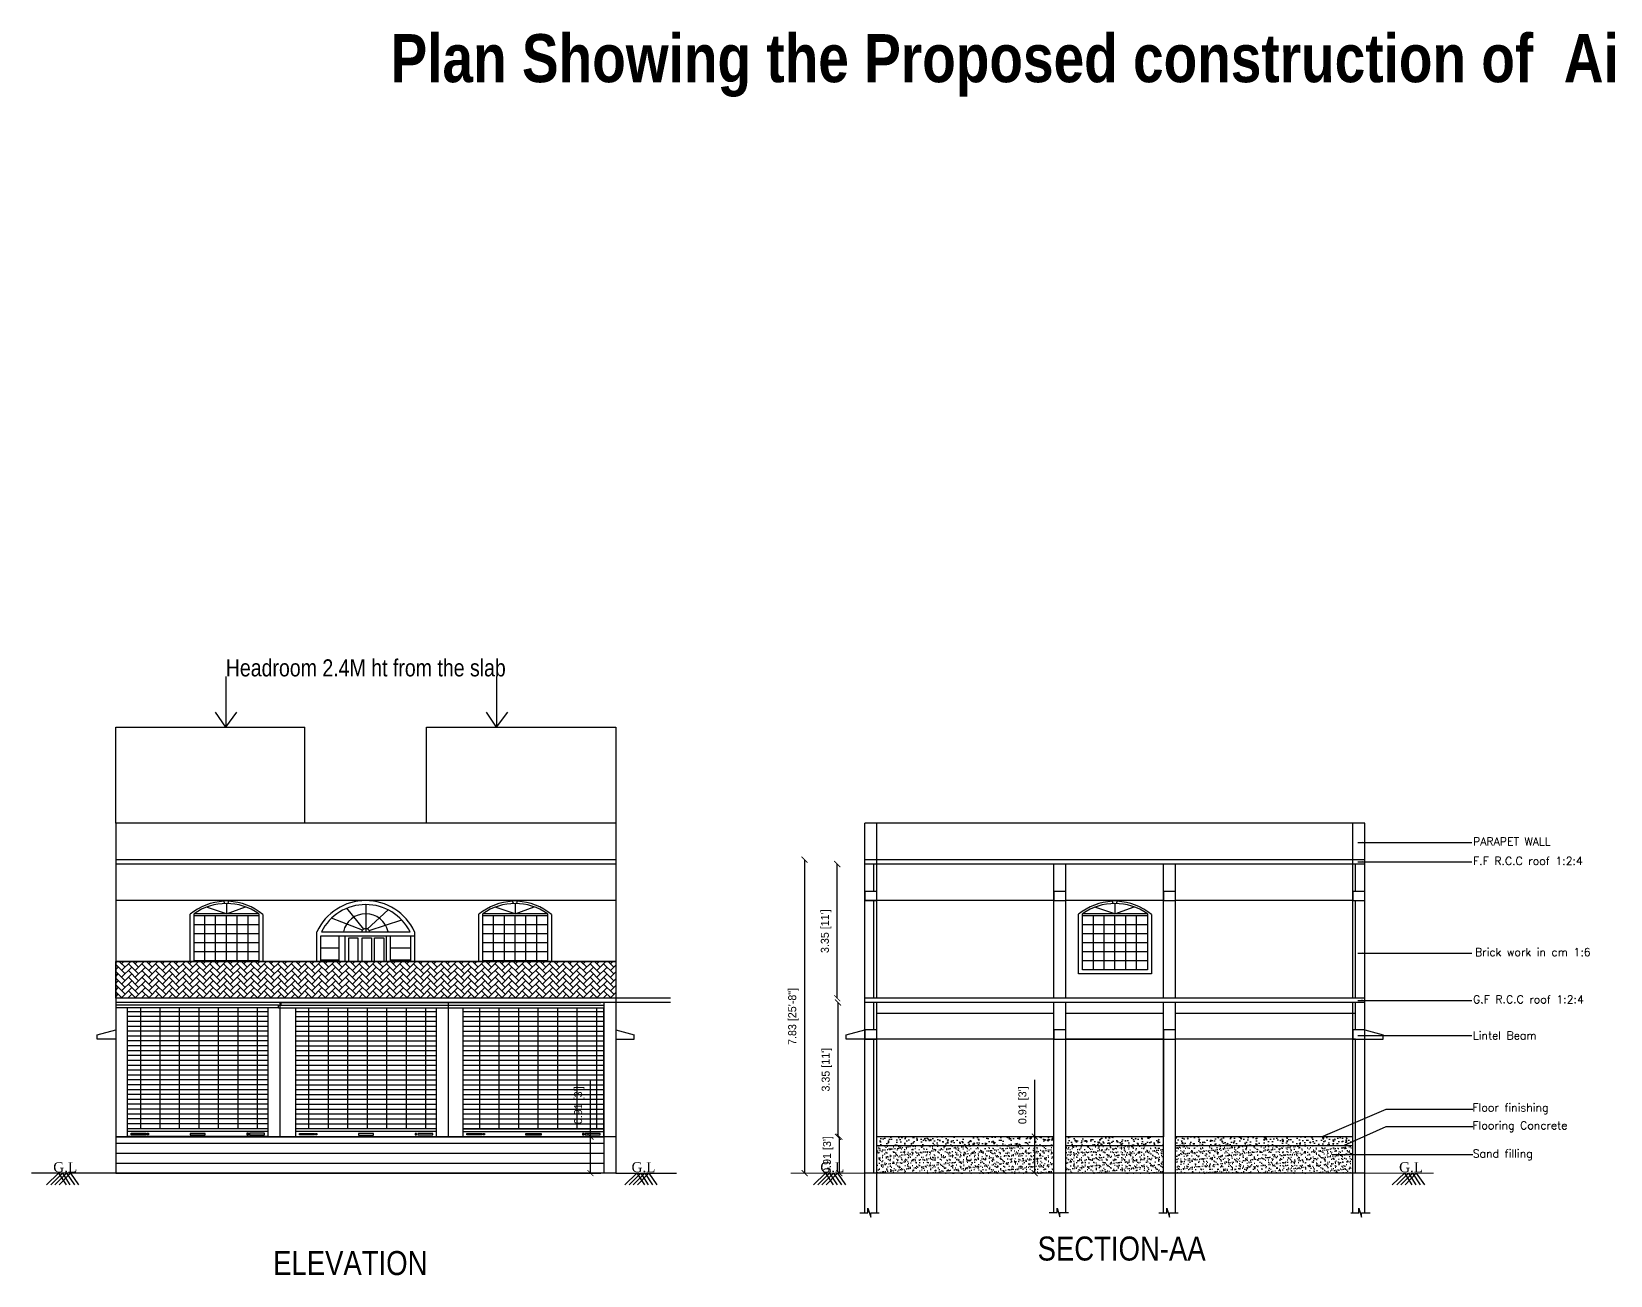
# Model space of a CAD drawing. Header units: metres. Extents: x 6103548.4 to 6103646, y -6659893.6 to -6659816.8.
# Drawn here: x 6103548.37 to 6103587.83, y -6659849.07 to -6659818 of the extents above; entities that cross this region are included whole.
import ezdxf
from ezdxf.enums import TextEntityAlignment as Align

# ---------------------------------------------------------------- set-up
doc = ezdxf.new("R2010")
doc.units = ezdxf.units.M
doc.header["$LTSCALE"] = 500
doc.header["$MEASUREMENT"] = 0
doc.linetypes.add('PHANTOM2', pattern=[1.25, 0.625, -0.125, 0.125, -0.125, 0.125, -0.125])
doc.layers.get('0').update_dxf_attribs({"linetype": 'CONTINUOUS'})
doc.layers.get('Defpoints').update_dxf_attribs({"linetype": 'CONTINUOUS'})
doc.layers.add('BLK_1_HT_OF_BLDG', color=5, linetype='CONTINUOUS')
doc.layers.add('BLK_1_PLINTH_HEIGHT', color=7, linetype='CONTINUOUS')
doc.styles.get("Standard").update_dxf_attribs({"font": 'GOTHIC.TTF'})
doc.styles.add('STYLE 3', font='ARIALN.TTF')
doc.styles.add('style1', font='romans.shx', dxfattribs={"width": 0.95, "height": 200})
doc.styles.add('USA TEXT', font='GOTHIC.TTF')
doc.dimstyles.new('1-100-ED', dxfattribs={"dimtxt": 0.2, "dimasz": 0.15, "dimexe": 0.18, "dimexo": 0.0625, "dimgap": 0.15, "dimtad": 1, "dimzin": 0, "dimdsep": 46, "dimtxsty": 'USA TEXT', "dimblk": 'ARCHTICK', "dimcen": 0.1, "dimse1": 1, "dimse2": 1, "dimclrd": 256, "dimclrt": 256, "dimadec": 0, "dimazin": 0, "dimtfac": 1, "dimtofl": 0, "dimtmove": 0, "dimatfit": 3, "dimldrblk": 'ARCHTICK', "dimfxl": 0, "dimtolj": 1, "dimtzin": 0, "dimarcsym": 0})
doc.dimstyles.new('main dim', dxfattribs={"dimtxt": 0.15, "dimasz": 0.12, "dimexe": 0.1, "dimexo": 0.1, "dimgap": 0.05, "dimtad": 1, "dimzin": 3, "dimdsep": 46, "dimtxsty": 'style1', "dimblk": 'OBLIQUE', "dimcen": 0.125, "dimclrd": 8, "dimclre": 8, "dimclrt": 7, "dimadec": 0, "dimazin": 0, "dimtfac": 0.8, "dimtix": 1, "dimtofl": 0, "dimtmove": 2, "dimatfit": 0, "dimfxl": 0, "dimtolj": 1, "dimtzin": 0, "dimarcsym": 0})
pattern_1 = [(37.5, (6102756.6172, -6659797.83455), (-0.004409535, 0.134877664), [0, -0.1064, 0, -0.119, 0, -0.11375]), (7.5, (6102756.6172, -6659797.83455), (0.12388437, 0.197550225), [0, -0.0574, 0, -0.0959, 0, -0.03675]), (327.5, (6102756.5311, -6659797.83455), (0.21798993, 0.000396134), [0, -0.035, 0, -0.126, 0, -0.1645]), (317.5, (6102756.5311, -6659797.83455), (0.210428862, 0.06143729), [0, -0.0175, 0, -0.0826, 0, -0.0945])]
pattern_2 = [(50, (6102756.6172, -6659797.83455), (0.28690407, -0.025100854), [0.03, -0.33]), (355, (6102756.6172, -6659797.83455), (-0.05550053, 0.30087685), [0.024, -0.264]), (100.4514, (6102756.6411, -6659797.83664), (0.23140375, 0.27577582), [0.02549608, -0.28045684]), (46.1842, (6102756.6172, -6659797.75455), (0.42689642, -0.0662076), [0.045, -0.495]), (96.6356, (6102756.65278, -6659797.76006), (0.37386508, 0.38964715), [0.03824412, -0.4206852]), (351.1842, (6102756.6172, -6659797.75455), (0.37386478, 0.38964744), [0.036, -0.396]), (21, (6102756.6572, -6659797.77455), (0.23876282, -0.161047556), [0.03, -0.33]), (326, (6102756.6572, -6659797.77455), (0.09732613, 0.29006002), [0.024, -0.264]), (71.4514, (6102756.6771, -6659797.78797), (0.33608905, 0.1290122), [0.02549608, -0.28045684]), (37.5, (6102756.6172, -6659797.83455), (0.004863942, 0.133157542), [0, -0.2608, 0, -0.268, 0, -0.265]), (7.5, (6102756.6172, -6659797.83455), (0.105227815, 0.157764685), [0, -0.1528, 0, -0.2548, 0, -0.101]), (327.5, (6102756.528, -6659797.83455), (0.213528974, -0.009021949), [0, -0.1, 0, -0.312, 0, -0.414]), (317.5, (6102756.488, -6659797.83455), (0.233274468, 0.040041993), [0, -0.13, 0, -0.2072, 0, -0.294])]

# ---------------------------------------------------------------- blocks, each defined once
blk = doc.blocks.new('_ArchTick')
at = {"color": 0, "linetype": 'ByBlock', "const_width": 0.15}
blk.add_lwpolyline([(-0.5, -0.5), (0.5, 0.5)], dxfattribs=at)
blk = doc.blocks.new('*D24')
at = {"layer": 'BLK_1_HT_OF_BLDG', "linetype": 'PHANTOM2', "lineweight": -2}
blk.add_line((6103567.689, -6659838.685), (6103567.689, -6659846.515), dxfattribs=at)
at = {"layer": 'Defpoints', "color": 0}
for p in [(6103569.192, -6659838.685), (6103567.689, -6659846.515), (6103574.222, -6659846.515)]:
    blk.add_point(p, dxfattribs=at)
at = {"layer": 'BLK_1_HT_OF_BLDG', "lineweight": -2, "xscale": 0.15, "yscale": 0.15, "zscale": 0.15}
for p, rotation in [((6103567.689, -6659838.685), 90), ((6103567.689, -6659846.515), 270)]:
    blk.add_blockref('_ArchTick', p, dxfattribs=dict(at, rotation=rotation))
at = {"layer": 'BLK_1_HT_OF_BLDG', "insert": (6103567.41, -6659842.6), "char_height": 0.2, "attachment_point": 5, "rotation": 90, "style": 'USA TEXT'}
blk.add_mtext('\\A1;7.83 [25\'-8"]', dxfattribs=at)
blk = doc.blocks.new('*D25')
at = {"layer": 'BLK_1_PLINTH_HEIGHT', "linetype": 'PHANTOM2', "lineweight": -2}
for p, q in [((6103573.444, -6659845.605), (6103573.444, -6659844.182)), ((6103573.444, -6659846.515), (6103573.444, -6659845.605))]:
    blk.add_line(p, q, dxfattribs=at)
at = {"layer": 'Defpoints', "color": 0}
for p in [(6103573.444, -6659845.605), (6103573.922, -6659845.605), (6103573.922, -6659846.515)]:
    blk.add_point(p, dxfattribs=at)
at = {"layer": 'BLK_1_PLINTH_HEIGHT', "lineweight": -2, "xscale": 0.15, "yscale": 0.15, "zscale": 0.15}
for p, rotation in [((6103573.444, -6659845.605), 90), ((6103573.444, -6659846.515), 270)]:
    blk.add_blockref('_ArchTick', p, dxfattribs=dict(at, rotation=rotation))
at = {"layer": 'BLK_1_PLINTH_HEIGHT', "insert": (6103573.164, -6659844.818), "char_height": 0.2, "attachment_point": 5, "rotation": 90, "style": 'USA TEXT'}
blk.add_mtext("\\A1;0.91 [3']", dxfattribs=at)
blk = doc.blocks.new('*D26')
at = {"layer": 'BLK_1_PLINTH_HEIGHT', "linetype": 'PHANTOM2', "lineweight": -2}
for p, q in [((6103562.338, -6659845.605), (6103562.338, -6659844.182)), ((6103562.338, -6659846.515), (6103562.338, -6659845.605))]:
    blk.add_line(p, q, dxfattribs=at)
at = {"layer": 'Defpoints', "color": 0}
for p in [(6103562.338, -6659845.605), (6103562.67, -6659845.605), (6103562.67, -6659846.515)]:
    blk.add_point(p, dxfattribs=at)
at = {"layer": 'BLK_1_PLINTH_HEIGHT', "lineweight": -2, "xscale": 0.15, "yscale": 0.15, "zscale": 0.15}
for p, rotation in [((6103562.338, -6659845.605), 90), ((6103562.338, -6659846.515), 270)]:
    blk.add_blockref('_ArchTick', p, dxfattribs=dict(at, rotation=rotation))
at = {"layer": 'BLK_1_PLINTH_HEIGHT', "insert": (6103562.058, -6659844.818), "char_height": 0.2, "attachment_point": 5, "rotation": 90, "style": 'USA TEXT'}
blk.add_mtext("\\A1;0.91 [3']", dxfattribs=at)
blk = doc.blocks.new('*D71')
at = {"lineweight": -2}
blk.add_line((6103568.56, -6659846.515), (6103568.56, -6659845.605), dxfattribs=at)
at = {"layer": 'Defpoints', "color": 0}
for p in [(6103568.56, -6659845.605), (6103569.492, -6659845.605), (6103569.492, -6659846.515)]:
    blk.add_point(p, dxfattribs=at)
at = {"lineweight": -2, "xscale": 0.15, "yscale": 0.15, "zscale": 0.15}
for p, rotation in [((6103568.56, -6659845.605), 90), ((6103568.56, -6659846.515), 270)]:
    blk.add_blockref('_ArchTick', p, dxfattribs=dict(at, rotation=rotation))
at = {"insert": (6103568.28, -6659846.06), "char_height": 0.2, "attachment_point": 5, "rotation": 90, "style": 'USA TEXT'}
blk.add_mtext("\\A1;0.91 [3']", dxfattribs=at)
blk = doc.blocks.new('*D72')
at = {"lineweight": -2}
blk.add_line((6103568.525, -6659845.605), (6103568.525, -6659842.255), dxfattribs=at)
at = {"layer": 'Defpoints', "color": 0}
for p in [(6103568.525, -6659842.255), (6103569.492, -6659842.255), (6103569.492, -6659845.605)]:
    blk.add_point(p, dxfattribs=at)
at = {"lineweight": -2, "xscale": 0.15, "yscale": 0.15, "zscale": 0.15}
for p, rotation in [((6103568.525, -6659842.255), 90), ((6103568.525, -6659845.605), 270)]:
    blk.add_blockref('_ArchTick', p, dxfattribs=dict(at, rotation=rotation))
at = {"insert": (6103568.246, -6659843.93), "char_height": 0.2, "attachment_point": 5, "rotation": 90, "style": 'USA TEXT'}
blk.add_mtext("\\A1;3.35 [11']", dxfattribs=at)
blk = doc.blocks.new('*D73')
at = {"lineweight": -2}
blk.add_line((6103568.505, -6659842.145), (6103568.505, -6659838.795), dxfattribs=at)
at = {"layer": 'Defpoints', "color": 0}
for p in [(6103568.505, -6659838.795), (6103569.422, -6659838.795), (6103569.422, -6659842.145)]:
    blk.add_point(p, dxfattribs=at)
at = {"lineweight": -2, "xscale": 0.15, "yscale": 0.15, "zscale": 0.15}
for p, rotation in [((6103568.505, -6659838.795), 90), ((6103568.505, -6659842.145), 270)]:
    blk.add_blockref('_ArchTick', p, dxfattribs=dict(at, rotation=rotation))
at = {"insert": (6103568.226, -6659840.47), "char_height": 0.2, "attachment_point": 5, "rotation": 90, "style": 'USA TEXT'}
blk.add_mtext("\\A1;3.35 [11']", dxfattribs=at)

msp = doc.modelspace()

# ---------------------------------------------------------------- hatches: boundary and pattern name
at = {"lineweight": 25, "ltscale": 2}
h = msp.add_hatch(dxfattribs=at)
h.set_pattern_fill('AR-HBONE', color=256, scale=0.03, style=0)
h.set_pattern_definition([(45, (6102817.15001, -6659829.57301), (0, 0.169705627), [0.36, -0.12]), (135, (6102817.23486, -6659829.48816), (0, 0.169705627), [0.36, -0.12])])
h.paths.add_polyline_path([(6103562.96986, -6659841.22535), (6103550.46986, -6659841.22535), (6103550.46986, -6659842.14535), (6103562.96986, -6659842.14535)])
h = msp.add_hatch(dxfattribs=at)
h.set_pattern_fill('AR-CONC', color=256, scale=0.04, style=0)
h.set_pattern_definition(pattern_2)
h.paths.add_polyline_path([(6103573.92224, -6659845.60535), (6103569.49224, -6659845.60535), (6103569.49224, -6659845.83535), (6103573.92224, -6659845.83535)])
h = msp.add_hatch(dxfattribs=at)
h.set_pattern_fill('AR-SAND', color=256, scale=0.07, style=0)
h.set_pattern_definition(pattern_1)
h.paths.add_polyline_path([(6103573.92224, -6659845.83535), (6103569.49224, -6659845.83535), (6103569.49224, -6659846.51535), (6103573.92224, -6659846.51535)])
h = msp.add_hatch(dxfattribs=at)
h.set_pattern_fill('AR-CONC', color=256, scale=0.04, style=0)
h.set_pattern_definition(pattern_2)
h.paths.add_polyline_path([(6103576.66224, -6659845.60535), (6103574.22224, -6659845.60535), (6103574.22224, -6659845.83535), (6103576.66224, -6659845.83535)])
h = msp.add_hatch(dxfattribs=at)
h.set_pattern_fill('AR-SAND', color=256, scale=0.07, style=0)
h.set_pattern_definition(pattern_1)
h.paths.add_polyline_path([(6103576.66224, -6659845.83535), (6103574.22224, -6659845.83535), (6103574.22224, -6659846.51535), (6103576.66224, -6659846.51535)])
h = msp.add_hatch(dxfattribs=at)
h.set_pattern_fill('AR-CONC', color=256, style=0)
h.set_pattern_definition([(50, (6102756.617, -6659797.8345), (7.1726, -0.62752), [0.75, -8.25]), (355, (6102756.617, -6659797.8345), (-1.387513, 7.52192), [0.6, -6.6]), (100.4514, (6102757.215, -6659797.887), (5.785094, 6.894395), [0.6374, -7.01142]), (46.1842, (6102756.617, -6659795.8345), (10.67241, -1.65519), [1.125, -12.375]), (96.6356, (6102757.507, -6659795.972), (9.34663, 9.74118), [0.9561, -10.51713]), (351.1842, (6102756.617, -6659795.835), (9.34662, 9.74119), [0.9, -9.9]), (21, (6102757.617, -6659796.3345), (5.96907, -4.02619), [0.75, -8.25]), (326, (6102757.617, -6659796.3345), (2.433153, 7.2515), [0.6, -6.6]), (71.4514, (6102758.1146, -6659796.67), (8.402226, 3.225305), [0.6374, -7.01142]), (37.5, (6102756.6172, -6659797.8345), (0.1215986, 3.3289385), [0, -6.52, 0, -6.7, 0, -6.625]), (7.5, (6102756.6172, -6659797.8345), (2.630695, 3.944117), [0, -3.82, 0, -6.37, 0, -2.525]), (327.5, (6102754.3872, -6659797.8345), (5.338224, -0.225549), [0, -2.5, 0, -7.8, 0, -10.35]), (317.5, (6102753.387, -6659797.8345), (5.831862, 1.00105), [0, -3.25, 0, -5.18, 0, -7.35])])
h.paths.add_polyline_path([(6103581.46224, -6659845.60535), (6103576.96224, -6659845.60535), (6103576.96224, -6659845.83535), (6103581.46224, -6659845.83535)])
h = msp.add_hatch(dxfattribs=at)
h.set_pattern_fill('AR-CONC', color=256, scale=0.04, style=0)
h.set_pattern_definition(pattern_2)
h.paths.add_polyline_path([(6103581.39224, -6659845.60535), (6103576.96224, -6659845.60535), (6103576.96224, -6659845.72035), (6103576.96224, -6659845.83535), (6103581.39224, -6659845.83535)])
h = msp.add_hatch(dxfattribs=at)
h.set_pattern_fill('AR-SAND', color=256, scale=0.07, style=0)
h.set_pattern_definition(pattern_1)
h.paths.add_polyline_path([(6103581.39224, -6659845.83535), (6103576.96224, -6659845.83535), (6103576.96224, -6659846.51535), (6103581.39224, -6659846.51535)])

# ---------------------------------------------------------------- linework, layer by layer
for p, q in [((6103553.22136, -6659834.10496), (6103553.22136, -6659835.37535)), ((6103559.99227, -6659834.10496), (6103559.99227, -6659835.37535)), ((6103553.22136, -6659835.37535), (6103552.96471, -6659835.00271)), ((6103553.22136, -6659835.37535), (6103553.50137, -6659834.99505)), ((6103559.99227, -6659835.37535), (6103559.73563, -6659835.00271)), ((6103559.99227, -6659835.37535), (6103560.27229, -6659834.99505)), ((6103550.46986, -6659837.77535), (6103550.46986, -6659835.37535)), ((6103550.46986, -6659835.37535), (6103555.19986, -6659835.37535)), ((6103558.23986, -6659835.37535), (6103562.96986, -6659835.37535)), ((6103558.23986, -6659837.77535), (6103558.23986, -6659835.37535))]:
    msp.add_line(p, q)
at = {"lineweight": 25}
msp.add_line((6103555.19986, -6659837.77535), (6103555.19986, -6659835.37535), dxfattribs=at)
at = {"lineweight": 25, "ltscale": 2}
for p, q in [((6103562.96986, -6659835.37535), (6103562.96986, -6659846.51535)), ((6103562.96986, -6659837.77535), (6103550.46986, -6659837.77535)), ((6103550.46986, -6659837.77535), (6103550.46986, -6659846.51535)), ((6103562.96986, -6659837.77535), (6103562.96986, -6659846.51535)), ((6103581.69224, -6659837.77535), (6103569.19224, -6659837.77535)), ((6103569.19224, -6659842.14535), (6103569.19224, -6659837.77535)), ((6103569.49224, -6659842.14535), (6103569.49224, -6659837.77535)), ((6103581.39224, -6659842.14535), (6103581.39224, -6659837.77535)), ((6103581.69224, -6659847.50174), (6103581.69224, -6659837.77535)), ((6103550.46986, -6659838.64527), (6103550.46986, -6659838.79535)), ((6103562.96986, -6659838.68535), (6103550.46986, -6659838.68535)), ((6103581.69224, -6659838.68535), (6103569.19224, -6659838.68535)), ((6103562.96986, -6659838.79535), (6103550.46986, -6659838.79535)), ((6103581.69224, -6659838.79535), (6103569.19224, -6659838.79535)), ((6103569.42224, -6659838.79535), (6103569.19224, -6659838.79535)), ((6103569.42224, -6659839.47535), (6103569.42224, -6659838.79535)), ((6103573.92224, -6659842.14535), (6103573.92224, -6659838.79535)), ((6103574.22224, -6659842.14535), (6103574.22224, -6659838.79535)), ((6103576.66224, -6659842.14535), (6103576.66224, -6659838.79535)), ((6103576.96224, -6659842.14535), (6103576.96224, -6659838.79535)), ((6103581.46224, -6659839.47535), (6103581.46224, -6659838.79535)), ((6103562.96986, -6659839.70535), (6103550.46986, -6659839.70535)), ((6103553.2385, -6659840.03462), (6103552.737, -6659839.8711)), ((6103553.19585, -6659839.78041), (6103553.16636, -6659839.70535)), ((6103553.16636, -6659839.70535), (6103553.29755, -6659839.70535)), ((6103553.2385, -6659839.77898), (6103553.2385, -6659840.03462)), ((6103553.2385, -6659840.03462), (6103553.71496, -6659839.86185)), ((6103553.27954, -6659839.7803), (6103553.29755, -6659839.70535)), ((6103553.27954, -6659839.7803), (6103553.29755, -6659839.70535)), ((6103556.67575, -6659840.41827), (6103556.25044, -6659839.89728)), ((6103556.71986, -6659839.80535), (6103556.71986, -6659840.48484)), ((6103560.45486, -6659840.03462), (6103559.95336, -6659839.8711)), ((6103560.41221, -6659839.78041), (6103560.38272, -6659839.70535)), ((6103560.38272, -6659839.70535), (6103560.51391, -6659839.70535)), ((6103560.45486, -6659839.77898), (6103560.45486, -6659840.03462)), ((6103560.45486, -6659840.03462), (6103560.93132, -6659839.86185)), ((6103560.49591, -6659839.7803), (6103560.51391, -6659839.70535)), ((6103560.49591, -6659839.7803), (6103560.51391, -6659839.70535)), ((6103573.92224, -6659839.70535), (6103569.19224, -6659839.70535)), ((6103569.42224, -6659842.14535), (6103569.42224, -6659839.70535)), ((6103576.66224, -6659839.70535), (6103574.22224, -6659839.70535)), ((6103575.44879, -6659840.03462), (6103574.94728, -6659839.8711)), ((6103575.40614, -6659839.78041), (6103575.37664, -6659839.70535)), ((6103575.37664, -6659839.70535), (6103575.50784, -6659839.70535)), ((6103575.44879, -6659839.77898), (6103575.44879, -6659840.03462)), ((6103575.44879, -6659840.03462), (6103575.92524, -6659839.86185)), ((6103575.48983, -6659839.7803), (6103575.50784, -6659839.70535)), ((6103575.48983, -6659839.7803), (6103575.50784, -6659839.70535)), ((6103581.39224, -6659839.70535), (6103576.96224, -6659839.70535)), ((6103581.46224, -6659842.14535), (6103581.46224, -6659839.70535)), ((6103554.0485, -6659840.03462), (6103552.4285, -6659840.03462)), ((6103554.0485, -6659840.08462), (6103552.4285, -6659840.08462)), ((6103554.0485, -6659840.30962), (6103552.4285, -6659840.30962)), ((6103552.6985, -6659841.22535), (6103552.6985, -6659840.08462)), ((6103552.9685, -6659841.22535), (6103552.9685, -6659840.08462)), ((6103553.2385, -6659841.22535), (6103553.2385, -6659840.08462)), ((6103553.5085, -6659841.22535), (6103553.5085, -6659840.08462)), ((6103553.7785, -6659841.22535), (6103553.7785, -6659840.08462)), ((6103556.63597, -6659840.44834), (6103555.86463, -6659840.14578)), ((6103556.7577, -6659840.41613), (6103557.27916, -6659839.93811)), ((6103556.80528, -6659840.45159), (6103557.61955, -6659840.19001)), ((6103561.26486, -6659840.03462), (6103559.64486, -6659840.03462)), ((6103561.26486, -6659840.08462), (6103559.64486, -6659840.08462)), ((6103561.26486, -6659840.30962), (6103559.64486, -6659840.30962)), ((6103559.91486, -6659841.22535), (6103559.91486, -6659840.08462)), ((6103560.18486, -6659841.22535), (6103560.18486, -6659840.08462)), ((6103560.45486, -6659841.22535), (6103560.45486, -6659840.08462)), ((6103560.72486, -6659841.22535), (6103560.72486, -6659840.08462)), ((6103560.99486, -6659841.22535), (6103560.99486, -6659840.08462)), ((6103576.25879, -6659840.03462), (6103574.63879, -6659840.03462)), ((6103576.25879, -6659840.08462), (6103574.63879, -6659840.08462)), ((6103576.25879, -6659840.30962), (6103574.63879, -6659840.30962)), ((6103574.90879, -6659841.43535), (6103574.90879, -6659840.08462)), ((6103575.17879, -6659841.43535), (6103575.17879, -6659840.08462)), ((6103575.44879, -6659841.43535), (6103575.44879, -6659840.08462)), ((6103575.71879, -6659841.43535), (6103575.71879, -6659840.08462)), ((6103575.98879, -6659841.43535), (6103575.98879, -6659840.08462)), ((6103554.0485, -6659840.53462), (6103552.4285, -6659840.53462)), ((6103555.59986, -6659841.22535), (6103555.59986, -6659840.58484)), ((6103555.59986, -6659840.58484), (6103557.93986, -6659840.58484)), ((6103555.61103, -6659840.48484), (6103557.82869, -6659840.48484)), ((6103556.05986, -6659841.22535), (6103556.05986, -6659840.58484)), ((6103556.20986, -6659841.22535), (6103556.20986, -6659840.58484)), ((6103557.22986, -6659840.58484), (6103557.22986, -6659841.22535)), ((6103557.32986, -6659840.58484), (6103557.32986, -6659841.22535)), ((6103557.83986, -6659840.58484), (6103557.83986, -6659841.22535)), ((6103561.26486, -6659840.53462), (6103559.64486, -6659840.53462)), ((6103576.25879, -6659840.53462), (6103574.63879, -6659840.53462)), ((6103554.0485, -6659840.75962), (6103552.4285, -6659840.75962)), ((6103554.0485, -6659840.98462), (6103552.4285, -6659840.98462)), ((6103555.59986, -6659840.88484), (6103556.05986, -6659840.88484)), ((6103557.32986, -6659840.88484), (6103557.83986, -6659840.88484)), ((6103561.26486, -6659840.75962), (6103559.64486, -6659840.75962)), ((6103561.26486, -6659840.98462), (6103559.64486, -6659840.98462)), ((6103576.25879, -6659840.75962), (6103574.63879, -6659840.75962)), ((6103576.25879, -6659840.98462), (6103574.63879, -6659840.98462)), ((6103562.96986, -6659841.22535), (6103550.46986, -6659841.22535)), ((6103554.0485, -6659841.20962), (6103552.4285, -6659841.20962)), ((6103555.59986, -6659841.18484), (6103556.05986, -6659841.18484)), ((6103557.32986, -6659841.18484), (6103557.83986, -6659841.18484)), ((6103561.26486, -6659841.20962), (6103559.64486, -6659841.20962)), ((6103576.25879, -6659841.20962), (6103574.63879, -6659841.20962)), ((6103564.33986, -6659842.14535), (6103550.46986, -6659842.14535)), ((6103564.33986, -6659842.25535), (6103550.46986, -6659842.25535)), ((6103562.66986, -6659842.25535), (6103562.66986, -6659846.51535)), ((6103581.69224, -6659842.14535), (6103569.19224, -6659842.14535)), ((6103569.19224, -6659847.50174), (6103569.19224, -6659842.14535)), ((6103581.69224, -6659842.25535), (6103569.19224, -6659842.25535)), ((6103569.42224, -6659842.93535), (6103569.42224, -6659842.25535)), ((6103569.49224, -6659847.50429), (6103569.49224, -6659842.25535)), ((6103573.92224, -6659847.50174), (6103573.92224, -6659842.25535)), ((6103574.22224, -6659847.50174), (6103574.22224, -6659842.25535)), ((6103576.66224, -6659847.50174), (6103576.66224, -6659842.25535)), ((6103576.96224, -6659847.50174), (6103576.96224, -6659842.25535)), ((6103581.39224, -6659847.50429), (6103581.39224, -6659842.25535)), ((6103581.46224, -6659842.93535), (6103581.46224, -6659842.25535)), ((6103573.92224, -6659842.52535), (6103569.49224, -6659842.52535)), ((6103576.66224, -6659842.52535), (6103574.22224, -6659842.52535)), ((6103581.46224, -6659842.52535), (6103576.96224, -6659842.52535)), ((6103550.00986, -6659843.05535), (6103550.46986, -6659842.93535)), ((6103550.00986, -6659843.16535), (6103550.00986, -6659843.05535)), ((6103562.96986, -6659842.93535), (6103563.42986, -6659843.05535)), ((6103563.42986, -6659843.16535), (6103563.42986, -6659843.05535)), ((6103568.73224, -6659843.05535), (6103569.19224, -6659842.93535)), ((6103568.73224, -6659843.16535), (6103568.73224, -6659843.05535)), ((6103581.69224, -6659842.93535), (6103582.15224, -6659843.05535)), ((6103582.15224, -6659843.16535), (6103582.15224, -6659843.05535)), ((6103550.46986, -6659843.16535), (6103550.00986, -6659843.16535)), ((6103562.96986, -6659843.16535), (6103563.42986, -6659843.16535)), ((6103569.19224, -6659843.16535), (6103568.73224, -6659843.16535)), ((6103573.92224, -6659843.16535), (6103569.19224, -6659843.16535)), ((6103569.42224, -6659846.51535), (6103569.42224, -6659843.16535)), ((6103576.66224, -6659843.16535), (6103574.22224, -6659843.16535)), ((6103581.46224, -6659843.16535), (6103576.96224, -6659843.16535)), ((6103581.46224, -6659846.51535), (6103581.46224, -6659843.16535)), ((6103581.69224, -6659843.16535), (6103582.15224, -6659843.16535)), ((6103576.96224, -6659845.60535), (6103576.96224, -6659845.42535)), ((6103562.96986, -6659845.60535), (6103550.46986, -6659845.60535)), ((6103573.92224, -6659845.60535), (6103569.49224, -6659845.60535)), ((6103573.92224, -6659845.83535), (6103569.49224, -6659845.83535)), ((6103576.66224, -6659845.60535), (6103574.22224, -6659845.60535)), ((6103576.66224, -6659845.83535), (6103574.22224, -6659845.83535)), ((6103581.39224, -6659845.60535), (6103576.96224, -6659845.60535)), ((6103577.71224, -6659845.60535), (6103576.96224, -6659845.60535)), ((6103581.39224, -6659845.83535), (6103576.96224, -6659845.83535)), ((6103550.46986, -6659846.51535), (6103548.36704, -6659846.51535)), ((6103562.96986, -6659846.51535), (6103550.46986, -6659846.51535)), ((6103562.96986, -6659846.51535), (6103564.4876, -6659846.51535)), ((6103581.69224, -6659846.51535), (6103569.19224, -6659846.51535))]:
    msp.add_line(p, q, dxfattribs=at)
at = {"color": 0, "lineweight": 25}
for p, q in [((6103554.5808, -6659842.25561), (6103562.59562, -6659842.25561)), ((6103554.60753, -6659842.32056), (6103554.60753, -6659842.25561)), ((6103550.76507, -6659845.60105), (6103550.76507, -6659842.3855)), ((6103550.76507, -6659842.47356), (6103554.27853, -6659842.47356)), ((6103550.76507, -6659842.59533), (6103554.27853, -6659842.59533)), ((6103551.09452, -6659845.40622), (6103551.09452, -6659842.3855)), ((6103551.5816, -6659845.40622), (6103551.5816, -6659842.3855)), ((6103552.06868, -6659845.40622), (6103552.06868, -6659842.3855)), ((6103552.55576, -6659845.40622), (6103552.55576, -6659842.3855)), ((6103553.04283, -6659845.40622), (6103553.04283, -6659842.3855)), ((6103553.52991, -6659845.40622), (6103553.52991, -6659842.3855)), ((6103554.01699, -6659845.40622), (6103554.01699, -6659842.3855)), ((6103554.27853, -6659845.60105), (6103554.27853, -6659842.3855)), ((6103554.54259, -6659842.32056), (6103562.66986, -6659842.32056)), ((6103554.54259, -6659842.3855), (6103554.54259, -6659842.32056)), ((6103554.54259, -6659842.3855), (6103562.66986, -6659842.3855)), ((6103554.97122, -6659845.60535), (6103554.97122, -6659842.3855)), ((6103554.97122, -6659842.47785), (6103558.48468, -6659842.47785)), ((6103554.97122, -6659842.59962), (6103558.48468, -6659842.59962)), ((6103555.30067, -6659845.41052), (6103555.30067, -6659842.3855)), ((6103555.78774, -6659845.41052), (6103555.78774, -6659842.3855)), ((6103556.27482, -6659845.41052), (6103556.27482, -6659842.3855)), ((6103556.7619, -6659845.41052), (6103556.7619, -6659842.3855)), ((6103557.24898, -6659845.41052), (6103557.24898, -6659842.3855)), ((6103557.73606, -6659845.41052), (6103557.73606, -6659842.3855)), ((6103558.22314, -6659845.41052), (6103558.22314, -6659842.3855)), ((6103558.48468, -6659845.60535), (6103558.48468, -6659842.3855)), ((6103559.1564, -6659845.60535), (6103559.1564, -6659842.3855)), ((6103559.1564, -6659842.47785), (6103562.66986, -6659842.47785)), ((6103559.1564, -6659842.59962), (6103562.66986, -6659842.59962)), ((6103559.57028, -6659845.41052), (6103559.57028, -6659842.3855)), ((6103560.05736, -6659845.41052), (6103560.05736, -6659842.3855)), ((6103560.54444, -6659845.41052), (6103560.54444, -6659842.3855)), ((6103561.03151, -6659845.41052), (6103561.03151, -6659842.3855)), ((6103561.51859, -6659845.41052), (6103561.51859, -6659842.3855)), ((6103562.00567, -6659845.41052), (6103562.00567, -6659842.3855)), ((6103562.49275, -6659845.41052), (6103562.49275, -6659842.3855)), ((6103562.66986, -6659845.60535), (6103562.66986, -6659842.3855)), ((6103550.76507, -6659842.7171), (6103554.27853, -6659842.7171)), ((6103550.76507, -6659842.83886), (6103554.27853, -6659842.83886)), ((6103550.76507, -6659842.83886), (6103554.27853, -6659842.83886)), ((6103550.76507, -6659842.96063), (6103554.27853, -6659842.96063)), ((6103550.76507, -6659842.96063), (6103554.27853, -6659842.96063)), ((6103554.97122, -6659842.72139), (6103558.48468, -6659842.72139)), ((6103554.97122, -6659842.84316), (6103558.48468, -6659842.84316)), ((6103554.97122, -6659842.84316), (6103558.48468, -6659842.84316)), ((6103554.97122, -6659842.96493), (6103558.48468, -6659842.96493)), ((6103559.1564, -6659842.72139), (6103562.66986, -6659842.72139)), ((6103559.1564, -6659842.84316), (6103562.66986, -6659842.84316)), ((6103559.1564, -6659842.84316), (6103562.66986, -6659842.84316)), ((6103559.1564, -6659842.96493), (6103562.66986, -6659842.96493)), ((6103550.76507, -6659843.0824), (6103554.27853, -6659843.0824)), ((6103550.76507, -6659843.20417), (6103554.27853, -6659843.20417)), ((6103550.76507, -6659843.32594), (6103554.27853, -6659843.32594)), ((6103550.76507, -6659843.44771), (6103554.27853, -6659843.44771)), ((6103554.97122, -6659843.0867), (6103558.48468, -6659843.0867)), ((6103554.97122, -6659843.20847), (6103558.48468, -6659843.20847)), ((6103554.97122, -6659843.33024), (6103558.48468, -6659843.33024)), ((6103554.97122, -6659843.45201), (6103558.48468, -6659843.45201)), ((6103559.1564, -6659843.0867), (6103562.66986, -6659843.0867)), ((6103559.1564, -6659843.20847), (6103562.66986, -6659843.20847)), ((6103559.1564, -6659843.33024), (6103562.66986, -6659843.33024)), ((6103559.1564, -6659843.45201), (6103562.66986, -6659843.45201)), ((6103550.76507, -6659843.56948), (6103554.27853, -6659843.56948)), ((6103550.76507, -6659843.69125), (6103554.27853, -6659843.69125)), ((6103550.76507, -6659843.81302), (6103554.27853, -6659843.81302)), ((6103554.97122, -6659843.57378), (6103558.48468, -6659843.57378)), ((6103554.97122, -6659843.69555), (6103558.48468, -6659843.69555)), ((6103554.97122, -6659843.81732), (6103558.48468, -6659843.81732)), ((6103559.1564, -6659843.57378), (6103562.66986, -6659843.57378)), ((6103559.1564, -6659843.69555), (6103562.66986, -6659843.69555)), ((6103559.1564, -6659843.81732), (6103562.66986, -6659843.81732)), ((6103550.76507, -6659843.93479), (6103554.27853, -6659843.93479)), ((6103550.76507, -6659844.05656), (6103554.27853, -6659844.05656)), ((6103550.76507, -6659844.17833), (6103554.27853, -6659844.17833)), ((6103554.97122, -6659843.93909), (6103558.48468, -6659843.93909)), ((6103554.97122, -6659844.06086), (6103558.48468, -6659844.06086)), ((6103554.97122, -6659844.18263), (6103558.48468, -6659844.18263)), ((6103559.1564, -6659843.93909), (6103562.66986, -6659843.93909)), ((6103559.1564, -6659844.06086), (6103562.66986, -6659844.06086)), ((6103559.1564, -6659844.18263), (6103562.66986, -6659844.18263)), ((6103550.76507, -6659844.3001), (6103554.27853, -6659844.3001)), ((6103550.76507, -6659844.42187), (6103554.27853, -6659844.42187)), ((6103550.76507, -6659844.54364), (6103554.27853, -6659844.54364)), ((6103554.97122, -6659844.3044), (6103558.48468, -6659844.3044)), ((6103554.97122, -6659844.42617), (6103558.48468, -6659844.42617)), ((6103554.97122, -6659844.54794), (6103558.48468, -6659844.54794)), ((6103559.1564, -6659844.3044), (6103562.66986, -6659844.3044)), ((6103559.1564, -6659844.42617), (6103562.66986, -6659844.42617)), ((6103559.1564, -6659844.54794), (6103562.66986, -6659844.54794)), ((6103550.76507, -6659844.66541), (6103554.27853, -6659844.66541)), ((6103550.76507, -6659844.78718), (6103554.27853, -6659844.78718)), ((6103550.76507, -6659844.90895), (6103554.27853, -6659844.90895)), ((6103550.76507, -6659845.03072), (6103554.27853, -6659845.03072)), ((6103554.97122, -6659844.6697), (6103558.48468, -6659844.6697)), ((6103554.97122, -6659844.79147), (6103558.48468, -6659844.79147)), ((6103554.97122, -6659844.91324), (6103558.48468, -6659844.91324)), ((6103554.97122, -6659845.03501), (6103558.48468, -6659845.03501)), ((6103559.1564, -6659844.6697), (6103562.66986, -6659844.6697)), ((6103559.1564, -6659844.79147), (6103562.66986, -6659844.79147)), ((6103559.1564, -6659844.91324), (6103562.66986, -6659844.91324)), ((6103559.1564, -6659845.03501), (6103562.66986, -6659845.03501)), ((6103550.76507, -6659845.15249), (6103554.27853, -6659845.15249)), ((6103550.76507, -6659845.27426), (6103554.27853, -6659845.27426)), ((6103550.76507, -6659845.39603), (6103554.27853, -6659845.39603)), ((6103554.27853, -6659845.40622), (6103550.76507, -6659845.40622)), ((6103554.97122, -6659845.15678), (6103558.48468, -6659845.15678)), ((6103554.97122, -6659845.27855), (6103558.48468, -6659845.27855)), ((6103554.97122, -6659845.40032), (6103558.48468, -6659845.40032)), ((6103558.48468, -6659845.41052), (6103554.97122, -6659845.41052)), ((6103559.1564, -6659845.15678), (6103562.66986, -6659845.15678)), ((6103559.1564, -6659845.27855), (6103562.66986, -6659845.27855)), ((6103559.1564, -6659845.40032), (6103562.66986, -6659845.40032)), ((6103559.1564, -6659845.41052), (6103562.66986, -6659845.41052)), ((6103550.46986, -6659845.60535), (6103562.59562, -6659845.60535)), ((6103550.46986, -6659845.76535), (6103562.66986, -6659845.76535)), ((6103554.27853, -6659845.47116), (6103550.76507, -6659845.47116)), ((6103554.27853, -6659845.60105), (6103550.76507, -6659845.60105)), ((6103558.48468, -6659845.47546), (6103554.97122, -6659845.47546)), ((6103558.48468, -6659845.60535), (6103554.97122, -6659845.60535)), ((6103559.1564, -6659845.47546), (6103562.66986, -6659845.47546)), ((6103559.1564, -6659845.60535), (6103562.66986, -6659845.60535)), ((6103550.46986, -6659846.01535), (6103562.66986, -6659846.01535)), ((6103550.46986, -6659846.26535), (6103562.66986, -6659846.26535)), ((6103550.46986, -6659846.51535), (6103562.59562, -6659846.51535))]:
    msp.add_line(p, q, dxfattribs=at)
at = {"lineweight": 25, "ltscale": 0.05}
for p, q in [((6103549.0414, -6659846.51535), (6103548.73829, -6659846.80731)), ((6103549.14056, -6659846.51535), (6103548.84894, -6659846.80731)), ((6103549.24108, -6659846.51535), (6103548.94917, -6659846.80731)), ((6103549.0414, -6659846.51535), (6103549.23033, -6659846.80731)), ((6103549.33885, -6659846.51535), (6103549.05927, -6659846.80731)), ((6103549.14056, -6659846.51535), (6103549.32708, -6659846.80731)), ((6103549.24108, -6659846.51535), (6103549.43688, -6659846.80731)), ((6103549.33885, -6659846.51535), (6103549.54069, -6659846.80731)), ((6103563.49663, -6659846.51535), (6103563.19351, -6659846.80731)), ((6103563.59579, -6659846.51535), (6103563.30417, -6659846.80731)), ((6103563.69631, -6659846.51535), (6103563.4044, -6659846.80731)), ((6103563.49663, -6659846.51535), (6103563.68556, -6659846.80731)), ((6103563.79408, -6659846.51535), (6103563.5145, -6659846.80731)), ((6103563.59579, -6659846.51535), (6103563.78231, -6659846.80731)), ((6103563.69631, -6659846.51535), (6103563.89211, -6659846.80731)), ((6103563.79408, -6659846.51535), (6103563.99591, -6659846.80731)), ((6103568.21497, -6659846.51535), (6103567.91185, -6659846.80731)), ((6103568.31413, -6659846.51535), (6103568.02251, -6659846.80731)), ((6103568.41464, -6659846.51535), (6103568.12274, -6659846.80731)), ((6103568.21497, -6659846.51535), (6103568.4039, -6659846.80731)), ((6103568.51242, -6659846.51535), (6103568.23284, -6659846.80731)), ((6103568.31413, -6659846.51535), (6103568.50065, -6659846.80731)), ((6103568.41464, -6659846.51535), (6103568.61045, -6659846.80731)), ((6103568.51242, -6659846.51535), (6103568.71425, -6659846.80731)), ((6103582.68354, -6659846.51535), (6103582.38043, -6659846.80731)), ((6103582.78271, -6659846.51535), (6103582.49109, -6659846.80731)), ((6103582.88322, -6659846.51535), (6103582.59131, -6659846.80731)), ((6103582.68354, -6659846.51535), (6103582.87248, -6659846.80731)), ((6103582.98099, -6659846.51535), (6103582.70141, -6659846.80731)), ((6103582.78271, -6659846.51535), (6103582.96922, -6659846.80731)), ((6103582.88322, -6659846.51535), (6103583.07902, -6659846.80731)), ((6103582.98099, -6659846.51535), (6103583.18283, -6659846.80731)), ((6103569.27301, -6659847.50429), (6103569.27301, -6659847.39028)), ((6103569.27301, -6659847.39028), (6103569.34186, -6659847.61239)), ((6103574.00301, -6659847.50174), (6103574.00301, -6659847.38773)), ((6103574.00301, -6659847.38773), (6103574.07186, -6659847.60984)), ((6103576.74301, -6659847.50429), (6103576.74301, -6659847.39028)), ((6103576.74301, -6659847.39028), (6103576.81186, -6659847.61239)), ((6103581.54301, -6659847.50429), (6103581.54301, -6659847.39028)), ((6103581.54301, -6659847.39028), (6103581.61186, -6659847.61239)), ((6103569.07183, -6659847.50429), (6103569.27301, -6659847.50429)), ((6103569.34186, -6659847.50429), (6103569.55466, -6659847.50429)), ((6103569.34186, -6659847.61239), (6103569.34186, -6659847.50429)), ((6103573.80183, -6659847.50174), (6103574.00301, -6659847.50174)), ((6103574.07186, -6659847.50174), (6103574.28466, -6659847.50174)), ((6103574.07186, -6659847.60984), (6103574.07186, -6659847.50174)), ((6103576.54183, -6659847.50429), (6103576.74301, -6659847.50429)), ((6103576.81186, -6659847.50429), (6103577.02466, -6659847.50429)), ((6103576.81186, -6659847.61239), (6103576.81186, -6659847.50429)), ((6103581.34183, -6659847.50429), (6103581.54301, -6659847.50429)), ((6103581.61186, -6659847.50429), (6103581.82466, -6659847.50429)), ((6103581.61186, -6659847.61239), (6103581.61186, -6659847.50429))]:
    msp.add_line(p, q, dxfattribs=at)
at = {"lineweight": 0}
msp.add_line((6103583.4122, -6659846.51535), (6103567.34211, -6659846.51535), dxfattribs=at)
at = {"lineweight": 25, "ltscale": 2}
for points in [[(6103569.49224, -6659839.47535), (6103569.19224, -6659839.47535), (6103569.19224, -6659839.70535), (6103569.49224, -6659839.70535)], [(6103574.22224, -6659839.47535), (6103573.92224, -6659839.47535), (6103573.92224, -6659839.70535), (6103574.22224, -6659839.70535)], [(6103576.96224, -6659839.47535), (6103576.66224, -6659839.47535), (6103576.66224, -6659839.70535), (6103576.96224, -6659839.70535)], [(6103581.69224, -6659839.47535), (6103581.39224, -6659839.47535), (6103581.39224, -6659839.70535), (6103581.69224, -6659839.70535)], [(6103550.46986, -6659841.22535), (6103562.96986, -6659841.22535), (6103562.96986, -6659842.14535), (6103550.46986, -6659842.14535)], [(6103569.49224, -6659842.93535), (6103569.19224, -6659842.93535), (6103569.19224, -6659843.16535), (6103569.49224, -6659843.16535)], [(6103574.22224, -6659842.93535), (6103573.92224, -6659842.93535), (6103573.92224, -6659843.16535), (6103574.22224, -6659843.16535)], [(6103576.96224, -6659842.93535), (6103576.66224, -6659842.93535), (6103576.66224, -6659843.16535), (6103576.96224, -6659843.16535)], [(6103581.69224, -6659842.93535), (6103581.39224, -6659842.93535), (6103581.39224, -6659843.16535), (6103581.69224, -6659843.16535)], [(6103574.22224, -6659843.16535), (6103576.66224, -6659843.16535), (6103576.66224, -6659845.60535), (6103574.22224, -6659845.60535)]]:
    msp.add_lwpolyline(points, close=True, dxfattribs=at)
for points in [[(6103552.3285, -6659841.22535), (6103552.3285, -6659840.04713)], [(6103552.4285, -6659841.22535), (6103552.4285, -6659840.03462)], [(6103554.0485, -6659840.03462), (6103554.0485, -6659841.22535)], [(6103554.1485, -6659840.05441), (6103554.1485, -6659841.22535)], [(6103559.54486, -6659841.22535), (6103559.54486, -6659840.04713)], [(6103559.64486, -6659841.22535), (6103559.64486, -6659840.03462)], [(6103561.26486, -6659840.03462), (6103561.26486, -6659841.22535)], [(6103561.36486, -6659840.05441), (6103561.36486, -6659841.22535)], [(6103576.35879, -6659840.05441), (6103576.35879, -6659841.53535), (6103574.53879, -6659841.53535), (6103574.53879, -6659840.04713)], [(6103576.25879, -6659840.03462), (6103576.25879, -6659841.43535), (6103574.63879, -6659841.43535), (6103574.63879, -6659840.03462)], [(6103555.49986, -6659841.22535), (6103555.49986, -6659840.48484)], [(6103556.29434, -6659841.22535), (6103556.29434, -6659840.63484), (6103556.52077, -6659840.63484), (6103556.52077, -6659841.22535)], [(6103556.6339, -6659841.22535), (6103556.6339, -6659840.63484), (6103556.86034, -6659840.63484), (6103556.86034, -6659841.22535)], [(6103556.94258, -6659841.22535), (6103556.94258, -6659840.63484), (6103557.16901, -6659840.63484), (6103557.16901, -6659841.22535)], [(6103557.93986, -6659840.48484), (6103557.93986, -6659841.22535)]]:
    msp.add_lwpolyline(points, dxfattribs=at)
at = {"color": 0, "lineweight": 25}
for points in [[(6103554.5808, -6659842.25561), (6103550.46986, -6659842.25535)], [(6103554.5808, -6659845.60535), (6103554.5808, -6659842.25561)], [(6103558.78695, -6659845.60964), (6103558.78695, -6659842.25991)], [(6103554.54259, -6659842.32056), (6103550.46986, -6659842.32056)], [(6103554.54259, -6659842.3855), (6103550.46986, -6659842.3855)]]:
    msp.add_lwpolyline(points, dxfattribs=at)
for points in [[(6103550.85483, -6659845.51688), (6103551.23127, -6659845.51688), (6103551.23127, -6659845.5567), (6103550.85483, -6659845.5567)], [(6103551.25784, -6659845.51688), (6103551.29327, -6659845.51688), (6103551.29327, -6659845.5567), (6103551.25784, -6659845.5567)], [(6103552.71002, -6659845.52142), (6103552.33358, -6659845.52142), (6103552.33358, -6659845.56124), (6103552.71002, -6659845.56124)], [(6103553.78576, -6659845.51688), (6103553.75033, -6659845.51688), (6103553.75033, -6659845.5567), (6103553.78576, -6659845.5567)], [(6103554.18877, -6659845.51688), (6103553.81233, -6659845.51688), (6103553.81233, -6659845.5567), (6103554.18877, -6659845.5567)], [(6103555.06098, -6659845.52118), (6103555.43742, -6659845.52118), (6103555.43742, -6659845.561), (6103555.06098, -6659845.561)], [(6103555.46399, -6659845.52118), (6103555.49942, -6659845.52118), (6103555.49942, -6659845.561), (6103555.46399, -6659845.561)], [(6103556.91617, -6659845.52572), (6103556.53973, -6659845.52572), (6103556.53973, -6659845.56553), (6103556.91617, -6659845.56553)], [(6103557.99191, -6659845.52118), (6103557.95648, -6659845.52118), (6103557.95648, -6659845.561), (6103557.99191, -6659845.561)], [(6103558.39492, -6659845.52118), (6103558.01848, -6659845.52118), (6103558.01848, -6659845.561), (6103558.39492, -6659845.561)], [(6103559.24616, -6659845.52118), (6103559.6226, -6659845.52118), (6103559.6226, -6659845.561), (6103559.24616, -6659845.561)], [(6103559.64917, -6659845.52118), (6103559.6846, -6659845.52118), (6103559.6846, -6659845.561), (6103559.64917, -6659845.561)], [(6103560.72491, -6659845.52572), (6103561.10135, -6659845.52572), (6103561.10135, -6659845.56553), (6103560.72491, -6659845.56553)], [(6103562.17709, -6659845.52118), (6103562.14166, -6659845.52118), (6103562.14166, -6659845.561), (6103562.17709, -6659845.561)], [(6103562.5801, -6659845.52118), (6103562.20366, -6659845.52118), (6103562.20366, -6659845.561), (6103562.5801, -6659845.561)]]:
    msp.add_lwpolyline(points, close=True, dxfattribs=at)
at = {"lineweight": 25, "ltscale": 2}
for centre, radius, start, end in [((6103553.24285, -6659841.17248), 1.44998, 92.731596, 129.093815), ((6103553.2385, -6659841.19002), 1.41105, 54.967511, 125.032489), ((6103553.23215, -6659841.153), 1.43059, 50.167722, 87.556517), ((6103556.71986, -6659841.04982), 1.34447, 24.848415, 155.151585), ((6103556.71986, -6659841.04982), 1.24447, 26.99971, 153.00029), ((6103560.45921, -6659841.17248), 1.44998, 92.731596, 129.093815), ((6103560.45486, -6659841.19002), 1.41105, 54.967511, 125.032489), ((6103560.44851, -6659841.153), 1.43059, 50.167722, 87.556517), ((6103575.45313, -6659841.17248), 1.44998, 92.731596, 129.093815), ((6103575.44879, -6659841.19002), 1.41105, 54.967511, 125.032489), ((6103575.44243, -6659841.153), 1.43059, 50.167722, 87.556517), ((6103556.71986, -6659840.60295), 0.56931, 11.973288, 168.026712), ((6103556.71934, -6659840.51724), 0.10815, 17.432216, 162.567784)]:
    msp.add_arc(centre, radius, start, end, dxfattribs=at)

# ---------------------------------------------------------------- texts
at = {"color": 7, "lineweight": 0, "style": 'STYLE 3'}
msp.add_text('Headroom 2.4M ht from the slab', height=0.4260667, dxfattribs=at).set_placement((6103556.72129, -6659834.10496), align=Align.CENTER)
at = {"lineweight": 0, "style": 'style1'}
for s, p in [('PARAPET WALL ', (6103584.39959, -6659838.3299)), ('F.F R.C.C roof 1:2:4', (6103584.39959, -6659838.81344)), ('Brick work in cm 1:6', (6103584.44806, -6659841.09342)), ('G.F R.C.C roof 1:2:4', (6103584.39959, -6659842.27344)), ('Lintel Beam ', (6103584.39528, -6659843.17404)), ('Floor finishing ', (6103584.38348, -6659844.97505)), ('Flooring Concrete', (6103584.38348, -6659845.42034)), ('Sand filling', (6103584.39085, -6659846.12563))]:
    msp.add_text(s, height=0.2, dxfattribs=at).set_placement(p)
at = {"insert": (6103557.33941, -6659818.06146), "char_height": 1.2, "width": 78.2698108, "attachment_point": 1}
msp.add_mtext('\\pt255,285,374.484;{\\fSwis721 Cn BT|b1|i0|c0|p34;Plan Showing the Proposed construction of  Air Conditioned Departmental Store , Super Market, Residential  Building }', dxfattribs=at)
at = {"lineweight": 15, "char_height": 0.25, "attachment_point": 1}
for insert in [(6103548.90907, -6659846.24031), (6103563.3643, -6659846.24031), (6103568.08264, -6659846.24031), (6103582.55121, -6659846.24031)]:
    msp.add_mtext_dynamic_manual_height_columns('{\\fTimes New Roman|b0|i0|c0|p18;G.L}', width=5.6700349, gutter_width=2.19908, heights=[0], dxfattribs=dict(at, insert=insert))
at = {"lineweight": 15, "char_height": 0.6, "width": 11.8609597, "attachment_point": 1}
for s, insert in [('{\\fSwis721 Cn BT|b0|i0|c0|p34;SECTION-AA}', (6103573.51455, -6659848.0976)), ('{\\fSwis721 Cn BT|b0|i0|c0|p34;ELEVATION}', (6103554.40456, -6659848.4605))]:
    msp.add_mtext(s, dxfattribs=dict(at, insert=insert))

# ---------------------------------------------------------------- dimensions: what is measured, and where the dimension line sits
for base, p1, p2, picture, middle in [((6103568.50545, -6659838.79535), (6103569.42224, -6659842.14535), (6103569.42224, -6659838.79535), '*D73', (6103568.22588, -6659840.47035)), ((6103568.52537, -6659842.25535), (6103569.49224, -6659845.60535), (6103569.49224, -6659842.25535), '*D72', (6103568.2458, -6659843.93035))]:
    dim = msp.add_linear_dim(base=base, p1=p1, p2=p2, angle=90, dimstyle='1-100-ED')
    dim.commit()
    dim.dimension.update_dxf_attribs({"geometry": picture, "text_midpoint": middle})
dim = msp.add_linear_dim(base=(6103568.55955, -6659845.60535), p1=(6103569.49224, -6659846.51535), p2=(6103569.49224, -6659845.60535), angle=90, dimstyle='1-100-ED')
dim.commit()
dim.dimension.update_dxf_attribs({"geometry": '*D71', "text_midpoint": (6103568.55955, -6659846.06035), "dimtype": 160})
at = {"layer": 'BLK_1_HT_OF_BLDG', "color": 13}
dim = msp.add_linear_dim(base=(6103567.68939, -6659846.51535), p1=(6103569.19224, -6659838.68535), p2=(6103574.22224, -6659846.51535), angle=90, dimstyle='1-100-ED', override={"dimfxl": 75, "dimarcsym": 2}, dxfattribs=at)
dim.commit()
dim.dimension.update_dxf_attribs({"geometry": '*D24', "text_midpoint": (6103567.40982, -6659842.60035)})
at = {"layer": 'BLK_1_PLINTH_HEIGHT'}
for base, p1, p2, picture, middle in [((6103562.33762, -6659845.60535), (6103562.66986, -6659846.51535), (6103562.66986, -6659845.60535), '*D26', (6103562.05805, -6659844.81847)), ((6103573.44404, -6659845.60535), (6103573.92224, -6659846.51535), (6103573.92224, -6659845.60535), '*D25', (6103573.16447, -6659844.81847))]:
    dim = msp.add_linear_dim(base=base, p1=p1, p2=p2, angle=90, dimstyle='1-100-ED', override={"dimfxl": 75, "dimarcsym": 2}, dxfattribs=at)
    dim.commit()
    dim.dimension.update_dxf_attribs({"geometry": picture, "text_midpoint": middle})

# ---------------------------------------------------------------- leaders
at = {"lineweight": 0}
for points in [[(6103581.5222, -6659838.25547), (6103584.36828, -6659838.25547)], [(6103581.5222, -6659838.73901), (6103584.36828, -6659838.73901)], [(6103581.5222, -6659841.02022), (6103584.36828, -6659841.02022)], [(6103581.5222, -6659842.19901), (6103584.36828, -6659842.19901)], [(6103581.5222, -6659843.07981), (6103584.36828, -6659843.07981)], [(6103580.65368, -6659845.59029), (6103582.22656, -6659844.91776), (6103584.39085, -6659844.91776)], [(6103581.18338, -6659845.81579), (6103582.22656, -6659845.34739), (6103584.39085, -6659845.34739)], [(6103580.87894, -6659846.04986), (6103584.39085, -6659846.04986)]]:
    msp.add_leader(points, dimstyle='main dim', override={"dimtxt": 0.2, "dimclrd": 5, "dimclrt": 5, "dimfxl": 6}, dxfattribs=at)

doc.saveas('drawing.dxf')
